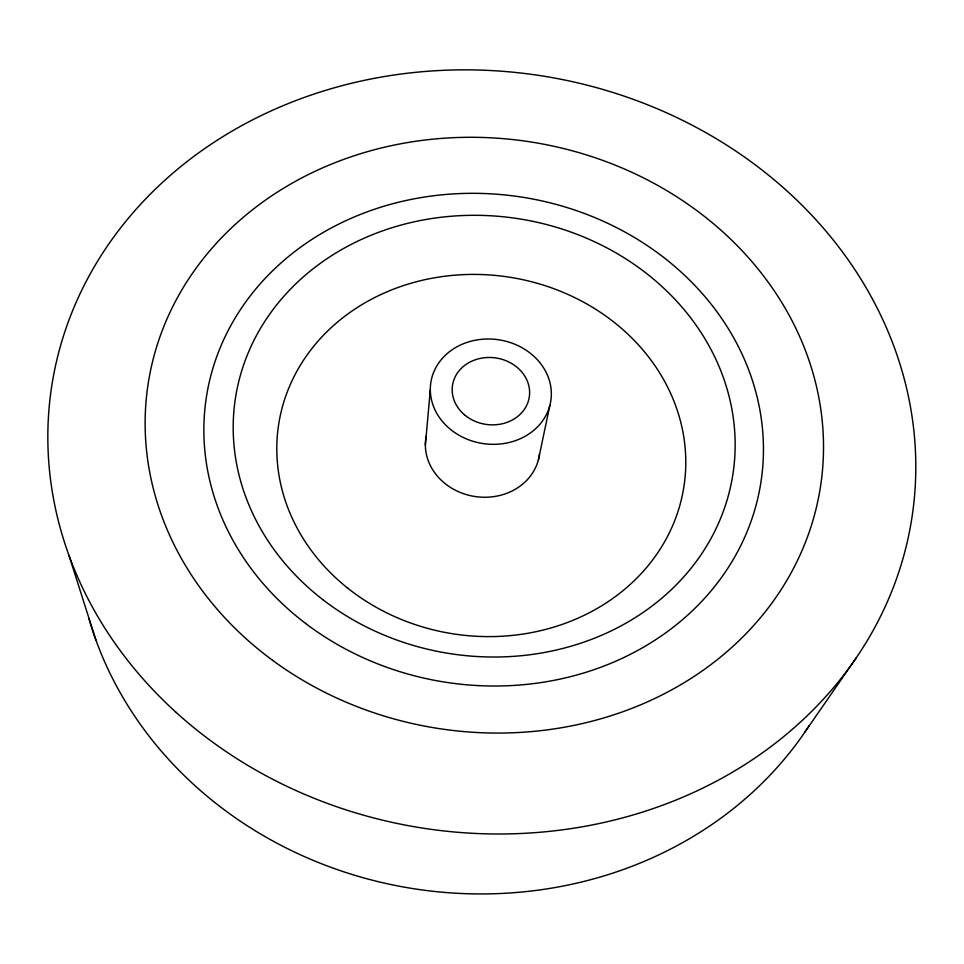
<?xml version="1.0" encoding="UTF-8"?>
<svg xmlns="http://www.w3.org/2000/svg" width="964" height="964" viewBox="0 0 964 964"><rect width="100%" height="100%" fill="white"/><g stroke="black" fill="none" stroke-linecap="round" stroke-linejoin="round"><path stroke-width="1.45" d="M425.365 445.019L430.306 389.805M538.418 459.792L549.854 405.458A60.684 52.478 8.5 0 0 472.878 340.738A60.684 52.478 8.5 0 0 449.742 428.775A60.684 52.478 8.5 0 0 549.854 405.458M805.121 731.76L856.369 657.641M68.998 555.469L95.894 640.06M809.254 725.555A393.649 354.041 8.5 0 1 416.93 889.206A393.649 354.041 8.5 0 1 88.929 618.659M539.527 454.02A57.394 50.477 8.5 0 1 474.686 496.472A57.394 50.477 8.5 0 1 426.172 436.234M176.05 712.336A435.101 380.804 8.5 0 0 901.424 563.832A435.101 380.804 8.5 0 0 367.995 79.59A435.101 380.804 8.5 0 0 176.05 712.336M272.692 660.4A340.087 296.888 8.5 0 0 819.701 491.435A340.087 296.888 8.5 0 0 360.572 153.71A340.087 296.888 8.5 0 0 272.692 660.4M305.6 623.443A280.524 245.543 8.5 0 0 759.596 489.869A280.524 245.543 8.5 0 0 385.757 205.694A280.524 245.543 8.5 0 0 305.6 623.443M323.012 599.777A251.616 220.117 8.5 0 0 731.375 482.831A251.616 220.117 8.5 0 0 398.144 225.877A251.616 220.117 8.5 0 0 323.012 599.777M347.92 588.305A204.995 180.533 8.5 0 0 682.223 495.761A204.995 180.533 8.5 0 0 413.713 282.476A204.995 180.533 8.5 0 0 347.92 588.305M464.455 414.773A38.825 33.571 8.5 0 0 528.621 400.181A38.825 33.571 8.5 0 0 479.626 358.536A38.825 33.571 8.5 0 0 464.455 414.773"/></g></svg>
